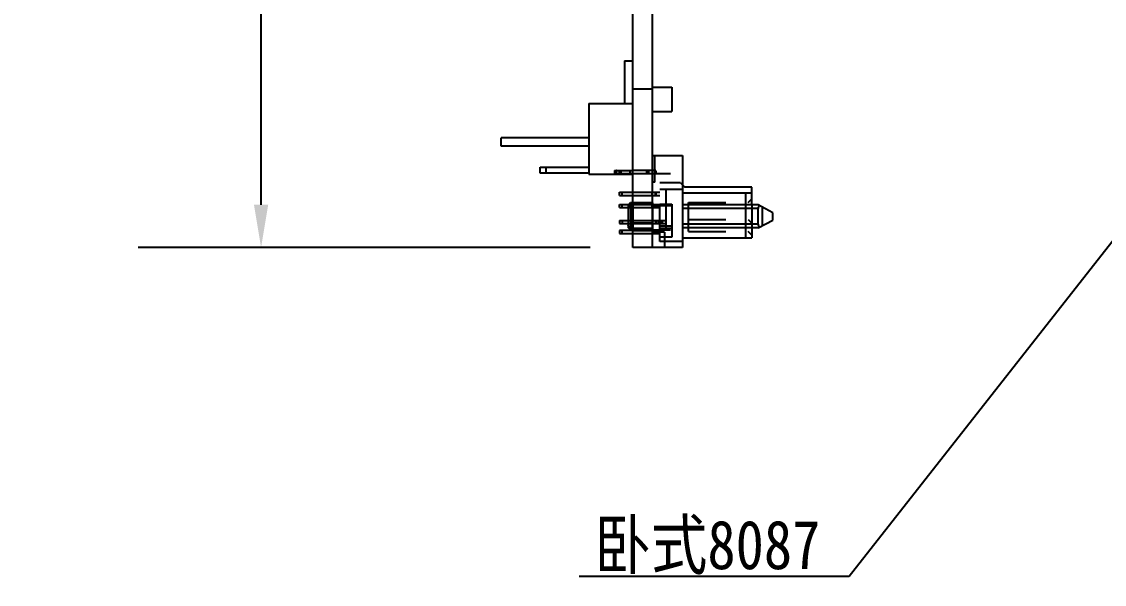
# Model space of a CAD drawing. Header units: millimetres. Extents: x 753 to 1632, y 352 to 973.
# Drawn here: x 901.5 to 990.2, y 576.4 to 622.5 of the extents above; entities that cross this region are included whole.
import ezdxf
from ezdxf import colors
from ezdxf.entities.mleader import LeaderData, LeaderLine
from ezdxf.math import Vec2, Vec3

# ---------------------------------------------------------------- set-up
doc = ezdxf.new("R2010")
doc.units = ezdxf.units.MM
doc.header["$LTSCALE"] = 30.734
doc.header["$PDMODE"] = 3
doc.header["$PDSIZE"] = 8
doc.linetypes.add('HIDDEN', pattern=[0.2, 0.1, -0.1])
doc.layers.get('0').update_dxf_attribs({"linetype": 'CONTINUOUS'})
doc.layers.get('Defpoints').update_dxf_attribs({"linetype": 'CONTINUOUS'})
doc.layers.add('02___PRT_ALL_AXES', color=7, linetype='CONTINUOUS')
doc.layers.add('DEFAULT_2', color=8, linetype='HIDDEN')
doc.styles.get("Standard").update_dxf_attribs({"font": 'txt', "width": 0.85})
doc.dimstyles.get("Standard").update_dxf_attribs({"dimtxt": 3.5, "dimasz": 3.5, "dimexe": 0.18, "dimexo": 0.0625, "dimgap": 0.09, "dimtad": 1, "dimdsep": 46, "dimtxsty": 'Standard', "dimcen": 0.09, "dimadec": 0, "dimazin": 0, "dimtol": 1, "dimtp": 0.01, "dimtm": 0.01, "dimtfac": 1, "dimtofl": 0, "dimtmove": 0, "dimatfit": 3, "dimfxl": 1, "dimtolj": 1, "dimarcsym": 0})

# ---------------------------------------------------------------- blocks, each defined once
blk = doc.blocks.new('*D1')
at = {"color": 0, "lineweight": -2}
for p, q in [((948.068, 704.602), (911.039, 704.602)), ((921.097, 701.102), (921.097, 656.142)), ((921.097, 607.502), (921.097, 652.462)), ((948.068, 604.002), (911.039, 604.002))]:
    blk.add_line(p, q, dxfattribs=at)
at = {"color": 0}
for points in [[(920.514, 701.102), (921.68, 701.102), (921.097, 704.602)], [(920.514, 607.502), (921.68, 607.502), (921.097, 604.002)]]:
    blk.add_solid(points, dxfattribs=at)
at = {"layer": 'Defpoints', "color": 0}
for p in [(951.56, 704.602), (921.097, 604.002), (951.56, 604.002)]:
    blk.add_point(p, dxfattribs=at)
at = {"color": 0, "insert": (921.097, 654.302), "char_height": 3.5, "attachment_point": 5}
blk.add_mtext('\\A1;100.6000±0.0100', dxfattribs=at)

msp = doc.modelspace()

# ---------------------------------------------------------------- linework, layer by layer
at = {"color": 3, "linetype": 'Continuous'}
msp.add_line((951.56034, 604.00169), (951.56034, 704.60169), dxfattribs=at)
at = {"color": 7, "linetype": 'Continuous'}
for p, q in [((953.16034, 604.00169), (953.16034, 704.60169)), ((950.86034, 619.30169), (951.56034, 619.30169)), ((950.86034, 619.30169), (950.86034, 615.80169)), ((953.16034, 617.15169), (954.76034, 617.15169)), ((954.76034, 617.15169), (954.76034, 615.15169)), ((947.96034, 615.80169), (951.56034, 615.80169)), ((947.96034, 615.80169), (947.96034, 610.00169)), ((953.16034, 615.15169), (954.76034, 615.15169)), ((947.96034, 613.00169), (940.76034, 613.00169)), ((940.76034, 612.30169), (940.76034, 613.00169)), ((947.96034, 612.30169), (940.76034, 612.30169)), ((953.16034, 611.55169), (955.61034, 611.55169)), ((955.61034, 611.55169), (955.61034, 604.00169)), ((943.96034, 610.60169), (947.96034, 610.60169)), ((943.96034, 610.10169), (943.96034, 610.60169)), ((944.46034, 610.10169), (944.46034, 610.60169)), ((950.05034, 610.32669), (951.56034, 610.32669)), ((950.05034, 610.32669), (950.05034, 610.07669)), ((950.44034, 610.32669), (950.44034, 610.07669)), ((953.44034, 610.26669), (953.44034, 610.13669)), ((947.96034, 610.10169), (943.96034, 610.10169)), ((947.96034, 610.00169), (951.56034, 610.00169)), ((950.05034, 610.07669), (951.56034, 610.07669)), ((950.46034, 608.52669), (951.56034, 608.52669)), ((950.46034, 608.27669), (950.46034, 608.52669)), ((950.68461, 608.27669), (950.68461, 608.52669)), ((955.61034, 609.15169), (955.81034, 608.95169)), ((961.31034, 608.95169), (955.81034, 608.95169)), ((961.31034, 607.50169), (961.31034, 608.95169)), ((950.46034, 608.27669), (951.56034, 608.27669)), ((951.36034, 607.65169), (951.16034, 607.45169)), ((951.56034, 607.65169), (951.36034, 607.65169)), ((951.36034, 607.65169), (951.36034, 605.45169)), ((961.31034, 608.45169), (955.61034, 608.45169)), ((960.81034, 607.50169), (960.81034, 608.45169)), ((950.46034, 607.52669), (951.23534, 607.52669)), ((950.46034, 607.27669), (950.46034, 607.52669)), ((950.46034, 607.27669), (951.16034, 607.27669)), ((950.68461, 607.27669), (950.68461, 607.52669)), ((951.16034, 607.45165), (951.16034, 605.65172)), ((961.81034, 607.50169), (955.61034, 607.50169)), ((961.81034, 607.20169), (955.61034, 607.20169)), ((963.01034, 606.85169), (961.81034, 607.50169)), ((961.81034, 605.90169), (961.81034, 607.20169)), ((963.01034, 606.25169), (963.01034, 606.85169)), ((950.46034, 606.20669), (951.16034, 606.20669)), ((950.46034, 606.20669), (950.46034, 605.95669)), ((950.46034, 605.95669), (951.16034, 605.95669)), ((950.68461, 606.20669), (950.68461, 605.95669)), ((953.16034, 606.00169), (951.56034, 606.00169)), ((961.81034, 605.90169), (955.61034, 605.90169)), ((961.81034, 605.60169), (963.01034, 606.25169)), ((951.56034, 605.40669), (950.46034, 605.40669)), ((950.46034, 605.40669), (950.46034, 605.15669)), ((950.46034, 605.15669), (951.56034, 605.15669)), ((950.68461, 605.15669), (950.68461, 605.40669)), ((951.36034, 605.45169), (951.16034, 605.65169)), ((951.56034, 605.45169), (951.36034, 605.45169)), ((961.81034, 605.60169), (955.61034, 605.60169)), ((960.81034, 604.80169), (960.81034, 605.60169)), ((961.31034, 605.60169), (961.31034, 604.80169)), ((955.61034, 604.80169), (961.31034, 604.80169)), ((955.61034, 604.00169), (951.56034, 604.00169))]:
    msp.add_line(p, q, dxfattribs=at)
for centre, start_param, end_param in [((962.11543, 607.20169), 2.23375722, 3.14159265), ((962.11543, 605.90169), -3.14159265, -2.23375722)]:
    msp.add_ellipse(centre, major_axis=(0.30508, 0), ratio=0.98333333, start_param=start_param, end_param=end_param, dxfattribs=at)
for points, start_tangent, end_tangent in [([(950.20302, 610.32669), (950.2, 610.29622), (950.19606, 610.20169)], (-0.11343735, -0.99354515), (0, -1)), ([(950.57059, 610.32669), (950.56542, 610.29614), (950.55873, 610.20169)], (-0.19114015, -0.98156276), (0, -1)), ([(951.32927, 610.32669), (951.32411, 610.29614), (951.31741, 610.20169)], (-0.19114015, -0.98156276), (0, -1)), ([(950.19606, 610.20169), (950.1965, 610.16988), (950.20302, 610.07669)], (0, -1), (0.11343735, -0.99354515)), ([(950.55873, 610.20169), (950.55947, 610.16994), (950.57059, 610.07669)], (0, -1), (0.19114015, -0.98156276)), ([(951.31741, 610.20169), (951.31816, 610.16994), (951.32927, 610.07669)], (0, -1), (0.19114015, -0.98156276))]:
    msp.add_spline(points, degree=3, dxfattribs=dict(at, start_tangent=start_tangent, end_tangent=end_tangent))
at = {"layer": '02___PRT_ALL_AXES', "color": 8, "linetype": 'HIDDEN'}
for p, q in [((953.16034, 607.65169), (951.56034, 607.65169)), ((951.56034, 607.65169), (951.56034, 605.45169)), ((953.16034, 607.65169), (953.16034, 605.45169)), ((953.16034, 605.45169), (951.56034, 605.45169))]:
    msp.add_line(p, q, dxfattribs=at)
at = {"layer": 'DEFAULT_2', "color": 8, "linetype": 'HIDDEN'}
for p, q in [((951.56034, 617.00169), (953.16034, 617.00169)), ((953.36034, 609.35169), (953.36034, 611.55169)), ((953.44328, 610.32669), (951.56034, 610.32669)), ((952.838, 610.32669), (952.838, 610.07669)), ((953.44328, 610.07669), (953.44328, 610.32669)), ((951.56034, 610.07669), (955.61034, 610.07669)), ((951.56034, 608.52669), (953.76034, 608.52669)), ((953.14778, 608.27669), (953.14778, 608.52669)), ((953.36034, 609.35169), (953.16034, 609.35169)), ((953.41034, 608.27669), (953.41034, 608.52669)), ((953.46034, 608.27669), (953.46034, 608.52669)), ((955.46034, 609.30169), (953.76034, 609.30169)), ((953.76034, 604.50169), (953.76034, 609.30169)), ((955.61034, 608.75169), (953.76034, 608.75169)), ((954.26034, 608.75169), (954.26034, 604.50169)), ((955.46034, 609.30169), (955.61034, 609.15169)), ((951.56034, 608.27669), (953.76034, 608.27669)), ((953.16034, 607.65169), (951.56034, 607.65169)), ((956.11034, 607.70169), (961.01034, 607.70169)), ((956.11034, 605.30169), (956.11034, 607.70169)), ((961.01034, 607.70169), (961.31034, 608.00169)), ((951.16034, 607.27669), (953.76034, 607.27669)), ((951.23441, 607.38764), (951.22321, 607.37456)), ((951.23534, 607.52669), (953.76034, 607.52669)), ((951.36034, 607.53148), (951.35609, 607.52671)), ((953.16034, 607.53148), (951.36034, 607.53148)), ((953.14778, 607.27669), (953.14778, 607.52669)), ((953.16034, 607.45169), (954.76034, 607.45169)), ((953.41034, 607.27669), (953.41034, 607.52669)), ((953.46034, 607.27669), (953.46034, 607.52669)), ((953.76034, 607.55169), (954.76034, 607.55169)), ((954.76034, 607.55169), (954.76034, 604.85169)), ((960.81034, 605.60169), (960.81034, 607.50169)), ((961.31034, 607.50169), (961.31034, 605.60169)), ((962.14432, 607.32079), (962.14432, 605.78259)), ((951.16034, 606.20669), (954.26034, 606.20669)), ((951.16034, 605.95669), (954.26034, 605.95669)), ((951.18461, 606.20669), (951.18461, 605.95669)), ((953.14778, 606.20669), (953.14778, 605.95669)), ((953.41034, 606.20669), (953.41034, 605.95669)), ((953.46034, 606.20669), (953.46034, 605.95669)), ((953.64778, 606.20669), (953.64778, 605.95669)), ((953.91034, 606.20669), (953.91034, 605.95669)), ((953.96034, 606.20669), (953.96034, 605.95669)), ((956.11034, 606.30169), (961.01034, 606.30169)), ((961.01034, 606.30169), (961.31034, 606.00169)), ((951.22317, 605.72886), (951.23441, 605.71574)), ((953.16034, 605.57189), (951.36034, 605.57189)), ((951.56034, 605.45169), (954.76034, 605.45169)), ((951.56034, 605.40669), (953.76034, 605.40669)), ((951.56034, 605.15669), (953.76034, 605.15669)), ((953.14778, 605.40669), (953.14778, 605.15669)), ((954.16034, 605.25169), (953.16034, 605.25169)), ((953.33034, 605.40669), (953.33034, 605.15669)), ((953.46034, 605.40669), (953.46034, 605.15669)), ((954.76034, 605.75169), (953.76034, 605.75169)), ((954.76034, 605.55169), (953.76034, 605.55169)), ((954.16034, 605.25169), (954.16034, 604.00169)), ((956.11034, 605.30169), (961.01034, 605.30169)), ((961.31034, 605.00169), (961.01034, 605.30169)), ((954.76034, 604.85169), (953.76034, 604.85169)), ((955.61034, 604.50169), (953.76034, 604.50169))]:
    msp.add_line(p, q, dxfattribs=at)
for centre, radius, start, end in [((956.70527, 602.68706), 7.21288, 139.4675732, 140.2421362), ((959.05166, 600.67075), 10.3066, 138.3022549, 139.3295079), ((956.70496, 610.41606), 7.21248, 219.7578502, 220.5320616), ((959.10174, 612.47617), 10.37296, 220.6726348, 221.7286469)]:
    msp.add_arc(centre, radius, start, end, dxfattribs=at)
for points, start_tangent, end_tangent in [([(952.66772, 610.32669), (952.66772, 610.07669)], (0.24671758, -0.96908742), (-0.24671758, -0.96908742)), ([(950.19607, 610.20169), (950.1965, 610.16988), (950.20301, 610.07669)], (0, -1), (0.11343688, -0.9935452)), ([(951.16034, 607.30002), (951.36034, 607.53148)], (0.63934273, 0.76892189), (0.66512879, 0.74672866)), ([(951.36034, 605.57189), (951.16034, 605.80336)], (-0.66512879, 0.74672866), (-0.63934273, 0.76892189))]:
    msp.add_spline(points, degree=3, dxfattribs=dict(at, start_tangent=start_tangent, end_tangent=end_tangent))

# ---------------------------------------------------------------- dimensions: what is measured, and where the dimension line sits
at = {"color": 4}
dim = msp.add_linear_dim(base=(921.09707, 604.00169), p1=(951.56034, 704.60169), p2=(951.56034, 604.00169), angle=90, dimstyle='Standard', override={"dimexe": 10.0584, "dimexo": 3.4925, "dimtad": 0, "dimtih": 1, "dimtoh": 1, "dimdec": 4, "dimzin": 0, "dimcen": 5.0292, "dimtdec": 4, "dimtzin": 0}, dxfattribs=at)
dim.commit()
dim.dimension.update_dxf_attribs({"geometry": '*D1', "text_midpoint": (921.09707, 654.30169)})

# ---------------------------------------------------------------- leaders
at = {"color": 6}
ml = msp.add_multileader_mtext('Standard', dxfattribs=at)
ml.set_content('{\\fSimSun|b0|i0|c134|p2;卧式8087}', color=6)
ml.set_leader_properties()
ml.build(insert=Vec2(0, 0))
ml.multileader.update_dxf_attribs({"text_right_attachment_type": 6, "dogleg_length": 0.36})
ctx = ml.context
ctx.base_point, ctx.plane_origin = Vec3(946.30893, 579.33119), Vec3(1028.67637, 652.70435)
ctx.right_attachment, ctx.text_align_type = 6, 2
notes = []
notes.append((ctx, [(0, (1, 1, 0), (969.27449, 577.03119), (-1, 0), 0.36, [(0, [(1028.67637, 652.70435)], 0, [])])]))
ctx.mtext.insert, ctx.mtext.alignment, ctx.mtext.flow_direction = Vec3(966.91449, 581.63119), 3, 5
for ctx, leaders in notes:
    for number, flags, end, landing, length, lines in leaders:
        leader = LeaderData()
        leader.index, (leader.has_last_leader_line, leader.has_dogleg_vector, leader.attachment_direction) = number, flags
        leader.last_leader_point, leader.dogleg_vector, leader.dogleg_length = Vec3(end), Vec3(landing), length
        for number, points, colour, breaks in lines:
            line = LeaderLine()
            line.index, line.vertices, line.color, line.breaks = number, Vec3.list(points), colors.encode_raw_color(colour), breaks
            leader.lines.append(line)
        ctx.leaders.append(leader)

doc.saveas('drawing.dxf')
